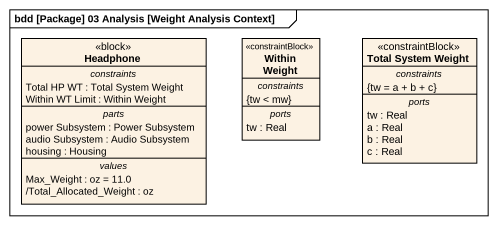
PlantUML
@startuml
mainframe bdd [Package] 03 Analysis [Weight Analysis Context]
hide circle
hide empty members
class Headphone <<block>> {
  -- constraints --
  Total HP WT : Total System Weight
  Within WT Limit : Within Weight
  -- parts --
  power Subsystem : Power Subsystem
  audio Subsystem : Audio Subsystem
  housing : Housing
  -- values --
  Max_Weight : oz = 11.0
  /Total_Allocated_Weight : oz
}
class "Within Weight" as Within_Weight <<constraintBlock>> {
  -- constraints --
  {tw < mw}
  -- ports --
  tw : Real
}
class "Total System Weight" as Total_System_Weight <<constraintBlock>> {
  -- constraints --
  {tw = a + b + c}
  -- ports --
  tw : Real
  a : Real
  b : Real
  c : Real
}
@enduml
